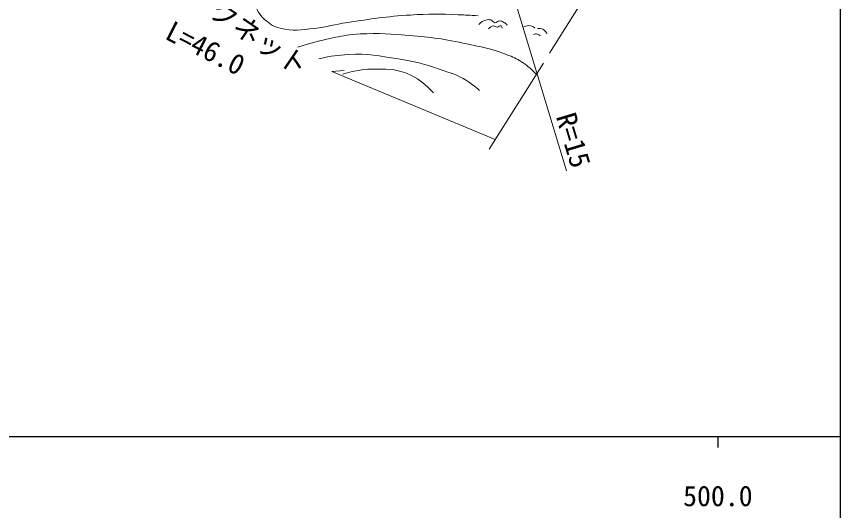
# Model space of a CAD drawing. Units: millimetres, scale not verified. Extents: x 40000 to 680000, y 20000 to 380000.
# Drawn here: x 505093 to 579000, y 198357 to 242644 of the extents above; entities that cross this region are included whole.
import ezdxf
from ezdxf.enums import TextEntityAlignment as Align

# ---------------------------------------------------------------- set-up
doc = ezdxf.new("R2010")
doc.units = ezdxf.units.MM
doc.header["$LTSCALE"] = 1000
doc.linetypes.add('CHAIN', pattern=[18.5, 12, -1.5, 3.5, -1.5])
for name, color, linetype, lineweight in [('M-BGD', 7, 'Continuous', 13), ('M-BMK', 2, 'CHAIN', 13), ('M-STR-HTXT', 7, 'Continuous', 13), ('M-TTL-BAND', 7, 'Continuous', 25)]:
    doc.layers.add(name, color=color, linetype=linetype, lineweight=lineweight)
doc.styles.add('ＭＳ ゴシック', font='')
doc.styles.get('ＭＳ ゴシック').set_extended_font_data('MS Gothic')

msp = doc.modelspace()

# ---------------------------------------------------------------- linework, layer by layer
at = {"layer": 'M-BGD'}
for points, knots in [([(503427, 286170), (503633, 285858), (503731, 285759), (503953, 285519), (504522, 284904), (505027, 284773), (505733, 284323), (507056, 283478), (507859, 283108), (509208, 282307), (510952, 281273), (511928, 280692), (513647, 279618), (514712, 278953), (515330, 278610), (516341, 277866), (517645, 276906), (518289, 276248), (519418, 275087), (520114, 274371), (520467, 273931), (521047, 273118), (521674, 272240), (521969, 271705), (522460, 270745), (523044, 269604), (523416, 268973), (523803, 267751), (524315, 266135), (524544, 265202), (524780, 263524), (525144, 260936), (525129, 259459), (525223, 256847), (525319, 254216), (525096, 252735), (525259, 250108), (525358, 248506), (525563, 247620), (525851, 246041), (525982, 245325), (525970, 244890), (526265, 244225), (526595, 243477), (526712, 242964), (527319, 242417), (527797, 241986), (528118, 241743), (528742, 241588), (529909, 241298), (530626, 241441), (531821, 241579), (532983, 241712), (533613, 241923), (534769, 242097), (536975, 242428), (538213, 242639), (540439, 242775), (542106, 242876), (543047, 242873), (544715, 242803), (545418, 242773), (545656, 242767), (546514, 242699)], [0, 0, 0, 0, 1, 1, 1, 2, 2, 2, 3, 3, 3, 4, 4, 4, 5, 5, 5, 6, 6, 6, 7, 7, 7, 8, 8, 8, 9, 9, 9, 10, 10, 10, 11, 11, 11, 12, 12, 12, 13, 13, 13, 14, 14, 14, 15, 15, 15, 16, 16, 16, 17, 17, 17, 18, 18, 18, 19, 19, 19, 20, 20, 20, 21, 21, 21, 21]), ([(546556, 241936), (546787, 242138), (546898, 242266), (547178, 242322), (547351, 242356), (547462, 242387), (547630, 242331), (547797, 242276), (547832, 242107), (548007, 242086), (548179, 242067), (548248, 242245), (548421, 242247), (548584, 242248), (548677, 242199), (548817, 242115), (548944, 242038), (548992, 241985), (549099, 241860)], [0, 0, 0, 0, 1, 1, 1, 2, 2, 2, 3, 3, 3, 4, 4, 4, 5, 5, 5, 6, 6, 6, 6]), ([(547423, 241540), (547578, 241680), (547685, 241806), (547894, 241794), (548022, 241787), (548077, 241683), (548205, 241691), (548346, 241700), (548436, 241875), (548553, 241794), (548629, 241742), (548653, 241665), (548666, 241587)], [0, 0, 0, 0, 1, 1, 1, 2, 2, 2, 3, 3, 3, 4, 4, 4, 4]), ([(550606, 241710), (550836, 241800), (550979, 241876), (551209, 241813), (551368, 241770), (551448, 241718), (551576, 241606)], [0, 0, 0, 0, 1, 1, 1, 2, 2, 2, 2]), ([(530342, 239905), (531686, 240299), (532065, 240422), (533192, 240658), (534000, 240827), (534451, 240955), (535274, 241026), (537093, 241184), (538129, 241111), (539949, 240962), (541999, 240795), (543157, 240688), (545169, 240258), (546787, 239912), (547724, 239772), (549261, 239158), (549787, 238949), (550072, 238797), (550542, 238480), (551041, 238143), (551212, 237969), (551710, 237473)], [0, 0, 0, 0, 1, 1, 1, 2, 2, 2, 3, 3, 3, 4, 4, 4, 5, 5, 5, 6, 6, 6, 7, 7, 7, 7]), ([(551473, 241041), (551614, 241074), (551690, 241096), (551821, 241060), (551931, 241030), (551981, 240995), (552076, 240919)], [0, 0, 0, 0, 1, 1, 1, 2, 2, 2, 2]), ([(551812, 241568), (551858, 241572), (551875, 241570), (551915, 241568), (552113, 241561), (552246, 241554), (552405, 241437), (552545, 241333), (552593, 241242), (552669, 241079)], [0, 0, 0, 0, 1, 1, 1, 2, 2, 2, 3, 3, 3, 3]), ([(532220, 238862), (533423, 239116), (533842, 239162), (534894, 239230), (536623, 239341), (537603, 239128), (539313, 238846), (540782, 238603), (541605, 238409), (543011, 237917), (543990, 237574), (544592, 237458), (545461, 236892), (545943, 236578), (546137, 236442), (546630, 235996)], [0, 0, 0, 0, 1, 1, 1, 2, 2, 2, 3, 3, 3, 4, 4, 4, 5, 5, 5, 5]), ([(534333, 237485), (535654, 237820), (536174, 237949), (537375, 237933), (538602, 237916), (539368, 237920), (540466, 237373), (541362, 236925), (541737, 236581), (542483, 235787)], [0, 0, 0, 0, 1, 1, 1, 2, 2, 2, 3, 3, 3, 3])]:
    msp.add_open_spline(points, degree=3, knots=knots, dxfattribs=at)
at = {"layer": 'M-BMK'}
msp.add_line((552898, 239353), (575573, 275570), dxfattribs=at)
at = {"layer": 'M-STR-HTXT'}
for p, q in [((543774, 264030), (554416, 228817)), ((552362, 238454), (547478, 230753)), ((533379, 237721), (534494, 237797)), ((548021, 231608), (533379, 237721))]:
    msp.add_line(p, q, dxfattribs=at)
at = {"layer": 'M-TTL-BAND'}
for p, q in [((579000, 20000), (579000, 370000)), ((40000, 205000), (579000, 205000)), ((568000, 205000), (568000, 204000))]:
    msp.add_line(p, q, dxfattribs=at)

# ---------------------------------------------------------------- texts
at = {"layer": 'M-STR-HTXT', "style": 'ＭＳ ゴシック'}
for s, rotation, p in [('ロックネット', 325.712, (517763, 245151)), ('L=46.0', 333.026, (518048, 240204))]:
    msp.add_text(s, height=1833, rotation=rotation, dxfattribs=at).set_placement(p, align=Align.BOTTOM_LEFT)
msp.add_text('R=15', height=1833, rotation=286.74, dxfattribs=at).set_placement((555051, 231554), align=Align.MIDDLE_CENTER)
at = {"layer": 'M-TTL-BAND', "style": 'ＭＳ ゴシック'}
msp.add_text('500.0', height=1833, dxfattribs=at).set_placement((568000, 198195), align=Align.BOTTOM_CENTER)

doc.saveas('drawing.dxf')
